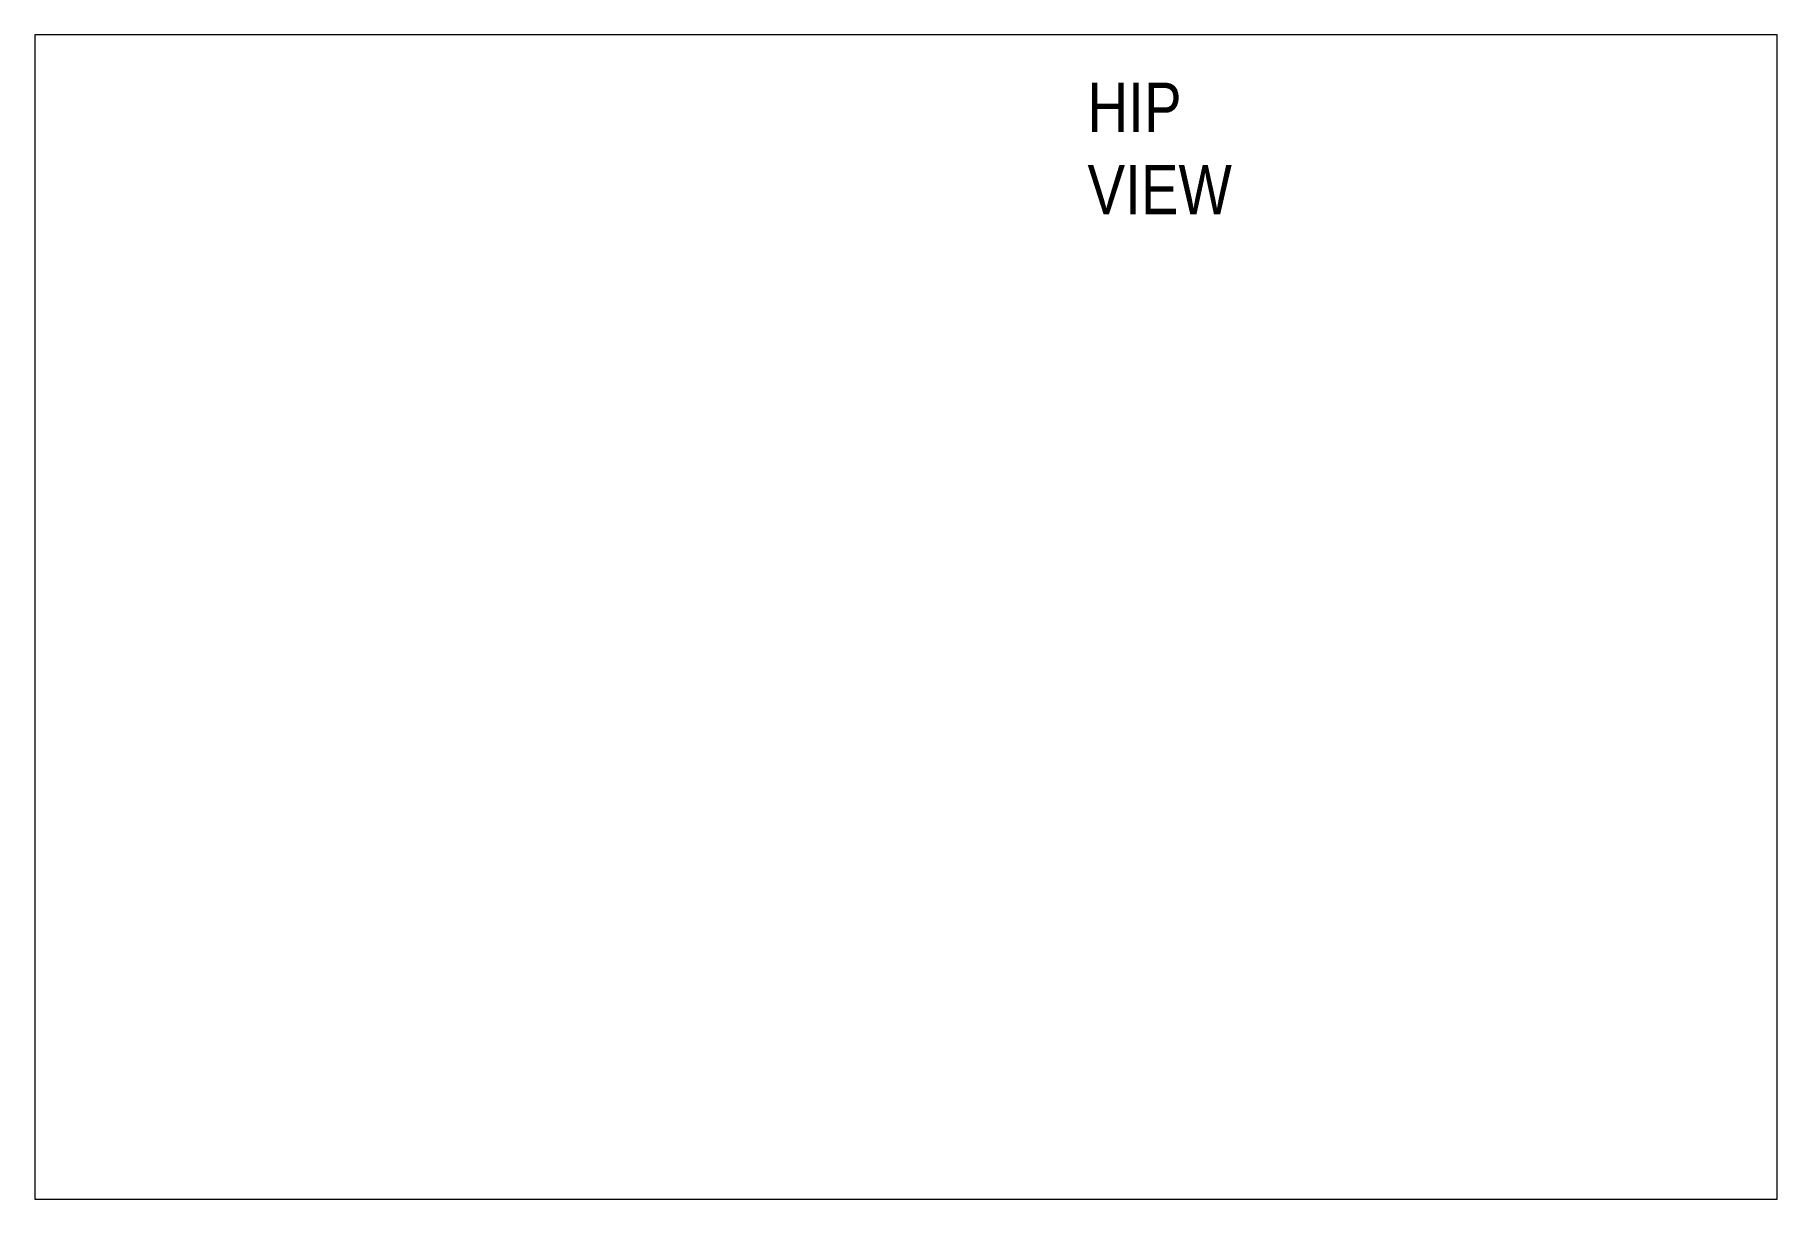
# Paper-space layout 'HIP VIEW' of a CAD drawing. Header units: inches. Extents: x 0 to 35.3, y 0 to 23.6.
import ezdxf

# ---------------------------------------------------------------- set-up
doc = ezdxf.new("R2010")
doc.units = ezdxf.units.IN
doc.header["$MEASUREMENT"] = 0
doc.layers.add('DIMENSIONS', color=7, linetype='Continuous')
doc.layers.add('DIMENSIONS @ 1', color=7, linetype='Continuous')
doc.styles.add('ARCHENTLTD', font='technical.ttf', dxfattribs={"height": 6})

psp = doc.layouts.new('HIP VIEW')

# ---------------------------------------------------------------- texts
at = {"layer": 'DIMENSIONS @ 1', "lineweight": 9, "insert": (21.345, 22.634), "char_height": 1, "width": 6.288, "attachment_point": 1, "style": 'ARCHENTLTD'}
psp.add_mtext('HIP\\PVIEW', dxfattribs=at)

# ---------------------------------------------------------------- viewports
at = {"layer": 'DIMENSIONS', "color": 1, "lineweight": 9}
psp.add_viewport(center=(17.665, 11.802), size=(35.33, 23.60333), view_center_point=(24916.19187, 18361.40735), view_height=855.235078, dxfattribs=at)

doc.saveas('drawing.dxf')
